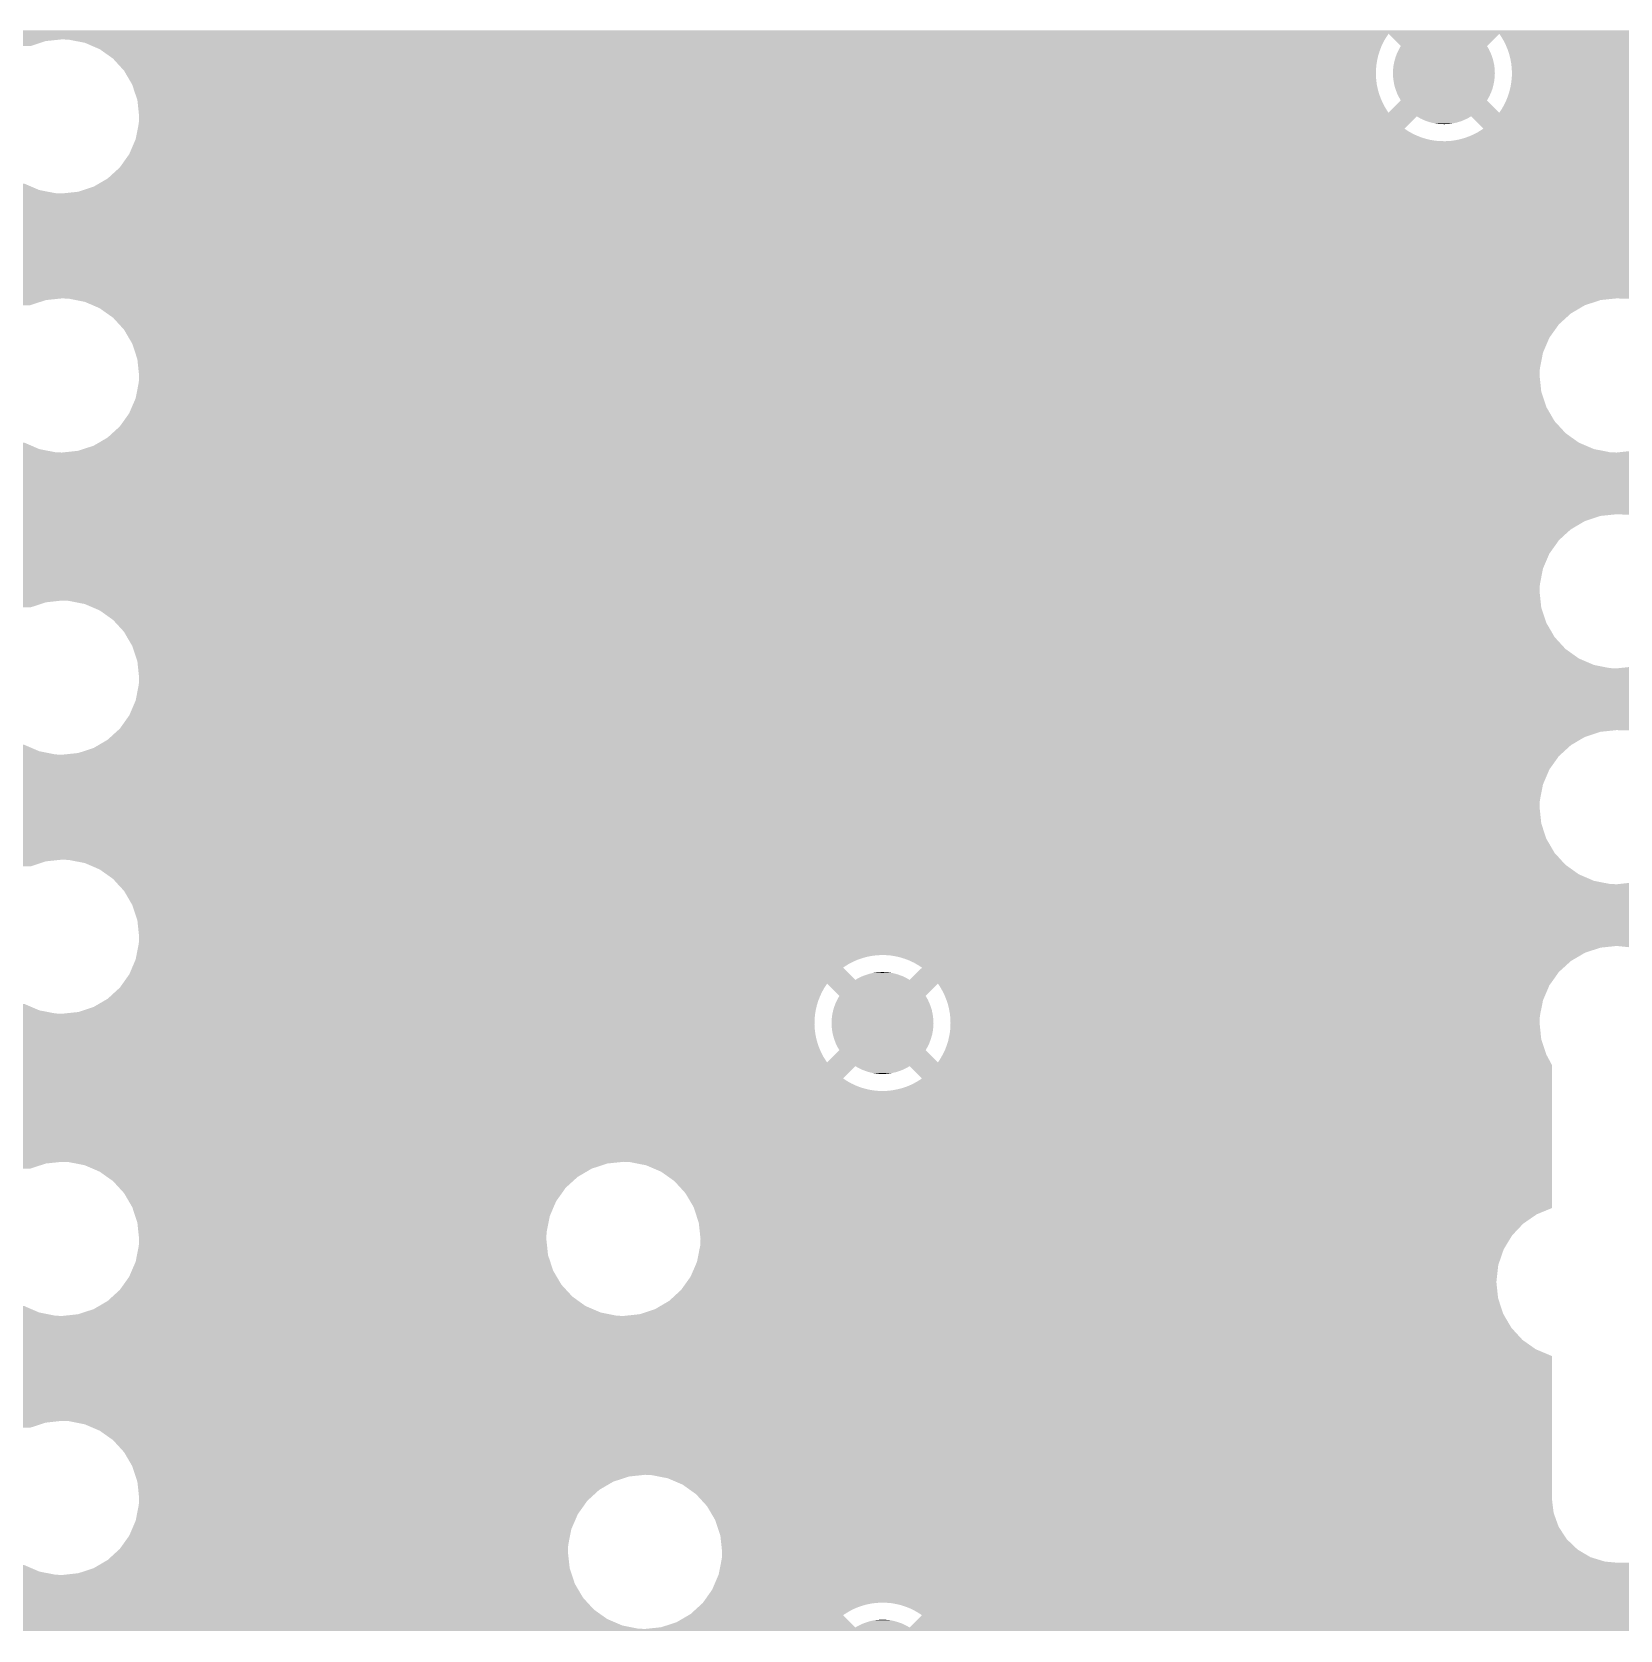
# Model space of a CAD drawing. Extents: x 295 to 953, y 10 to 290.
# Drawn here: x 536.7 to 558.18, y 216.42 to 238.05 of the extents above; entities that cross this region are included whole.
import ezdxf

# ---------------------------------------------------------------- set-up
doc = ezdxf.new("R2010")
doc.units = 0
doc.header["$LTSCALE"] = 5
doc.header["$MEASUREMENT"] = 0
doc.layers.add('PWR', color=7, linetype='CONTINUOUS')

msp = doc.modelspace()

# ---------------------------------------------------------------- linework, layer by layer
at = {"layer": 'PWR'}
for points in [[(511.399, 238.021), (511.399, 238.069), (561.64, 238.021), (561.64, 238.069)], [(511.399, 237.966), (511.399, 238.021), (555.013, 237.966), (555.049, 238.021)], [(511.399, 237.945), (511.399, 237.966), (555.001, 237.945), (555.013, 237.966)], [(511.399, 237.922), (511.399, 237.945), (536.884, 237.922), (537.103, 237.945)], [(511.399, 237.853), (511.399, 237.922), (536.675, 237.853), (536.884, 237.922)], [(537.195, 237.941), (537.103, 237.945), (554.998, 237.941), (555.001, 237.945)], [(537.358, 237.909), (537.195, 237.941), (554.98, 237.909), (554.998, 237.941)], [(537.412, 237.899), (537.358, 237.909), (554.975, 237.899), (554.98, 237.909)], [(537.525, 237.85), (537.412, 237.899), (554.952, 237.85), (554.975, 237.899)], [(555.215, 237.855), (555.049, 238.021), (556.381, 237.855), (556.547, 238.021)], [(556.572, 237.983), (556.547, 238.021), (561.64, 237.983), (561.64, 238.021)], [(556.606, 237.927), (556.572, 237.983), (561.64, 237.927), (561.64, 237.983)], [(556.635, 237.868), (556.606, 237.927), (561.64, 237.868), (561.64, 237.927)], [(537.614, 237.812), (537.525, 237.85), (554.938, 237.812), (554.952, 237.85)], [(537.646, 237.789), (537.614, 237.812), (554.929, 237.789), (554.938, 237.812)], [(537.735, 237.726), (537.646, 237.789), (554.909, 237.726), (554.929, 237.789)], [(537.794, 237.684), (537.735, 237.726), (554.9, 237.684), (554.909, 237.726)], [(537.814, 237.662), (537.794, 237.684), (554.895, 237.662), (554.9, 237.684)], [(537.873, 237.597), (537.814, 237.662), (554.884, 237.597), (554.895, 237.662)], [(555.13, 237.655), (555.143, 237.701), (556.466, 237.655), (556.453, 237.701)], [(555.143, 237.701), (555.146, 237.71), (556.453, 237.701), (556.45, 237.71)], [(555.146, 237.71), (555.162, 237.754), (556.45, 237.71), (556.433, 237.754)], [(555.162, 237.754), (555.166, 237.762), (556.433, 237.754), (556.429, 237.762)], [(555.166, 237.762), (555.187, 237.805), (556.429, 237.762), (556.409, 237.805)], [(555.187, 237.805), (555.191, 237.814), (556.409, 237.805), (556.405, 237.814)], [(555.191, 237.814), (555.215, 237.855), (556.405, 237.814), (556.381, 237.855)], [(556.66, 237.808), (556.635, 237.868), (561.64, 237.808), (561.64, 237.868)], [(556.681, 237.745), (556.66, 237.808), (561.64, 237.745), (561.64, 237.808)], [(556.697, 237.682), (556.681, 237.745), (561.64, 237.682), (561.64, 237.745)], [(556.709, 237.617), (556.697, 237.682), (561.64, 237.617), (561.64, 237.682)], [(537.933, 237.532), (537.873, 237.597), (554.879, 237.532), (554.884, 237.597)], [(537.943, 237.521), (537.933, 237.532), (554.879, 237.521), (554.879, 237.532)], [(537.975, 237.466), (537.943, 237.521), (554.878, 237.466), (554.879, 237.521)], [(538.013, 237.401), (537.975, 237.466), (554.882, 237.401), (554.878, 237.466)], [(555.108, 237.487), (555.11, 237.534), (556.487, 237.487), (556.485, 237.534)], [(555.11, 237.439), (555.108, 237.487), (556.485, 237.439), (556.487, 237.487)], [(555.11, 237.534), (555.111, 237.543), (556.485, 237.534), (556.485, 237.543)], [(555.111, 237.543), (555.116, 237.591), (556.485, 237.543), (556.479, 237.591)], [(555.116, 237.591), (555.118, 237.6), (556.479, 237.591), (556.478, 237.6)], [(555.118, 237.6), (555.127, 237.646), (556.478, 237.6), (556.468, 237.646)], [(555.127, 237.646), (555.13, 237.655), (556.468, 237.646), (556.466, 237.655)], [(556.716, 237.552), (556.709, 237.617), (561.64, 237.552), (561.64, 237.617)], [(556.718, 237.487), (556.716, 237.552), (561.64, 237.487), (561.64, 237.552)], [(556.717, 237.441), (556.718, 237.487), (561.64, 237.441), (561.64, 237.487)], [(538.051, 237.336), (538.013, 237.401), (554.89, 237.336), (554.882, 237.401)], [(538.054, 237.331), (538.051, 237.336), (554.891, 237.331), (554.89, 237.336)], [(538.073, 237.272), (538.054, 237.331), (554.903, 237.272), (554.891, 237.331)], [(538.094, 237.209), (538.073, 237.272), (554.921, 237.209), (554.903, 237.272)], [(555.111, 237.43), (555.11, 237.439), (556.484, 237.43), (556.485, 237.439)], [(555.117, 237.383), (555.111, 237.43), (556.479, 237.383), (556.484, 237.43)], [(555.118, 237.374), (555.117, 237.383), (556.477, 237.374), (556.479, 237.383)], [(555.127, 237.327), (555.118, 237.374), (556.468, 237.327), (556.477, 237.374)], [(555.129, 237.318), (555.127, 237.327), (556.466, 237.318), (556.468, 237.327)], [(555.143, 237.272), (555.129, 237.318), (556.453, 237.272), (556.466, 237.318)], [(555.145, 237.264), (555.143, 237.272), (556.45, 237.264), (556.453, 237.272)], [(555.163, 237.219), (555.145, 237.264), (556.433, 237.219), (556.45, 237.264)], [(556.667, 237.185), (556.686, 237.247), (561.64, 237.185), (561.64, 237.247)], [(556.686, 237.247), (556.701, 237.311), (561.64, 237.247), (561.64, 237.311)], [(556.701, 237.311), (556.711, 237.376), (561.64, 237.311), (561.64, 237.376)], [(556.711, 237.376), (556.717, 237.441), (561.64, 237.376), (561.64, 237.441)], [(538.115, 237.147), (538.094, 237.209), (554.943, 237.147), (554.921, 237.209)], [(538.123, 237.122), (538.115, 237.147), (554.954, 237.122), (554.943, 237.147)], [(538.127, 237.087), (538.123, 237.122), (554.969, 237.087), (554.954, 237.122)], [(538.133, 237.029), (538.127, 237.087), (555, 237.029), (554.969, 237.087)], [(538.139, 236.973), (538.133, 237.029), (555.034, 236.973), (555, 237.029)], [(555.049, 236.952), (555.215, 237.118), (556.547, 236.952), (556.381, 237.118)], [(555.166, 237.211), (555.163, 237.219), (556.429, 237.211), (556.433, 237.219)], [(555.187, 237.168), (555.166, 237.211), (556.409, 237.168), (556.429, 237.211)], [(555.191, 237.16), (555.187, 237.168), (556.404, 237.16), (556.409, 237.168)], [(555.215, 237.119), (555.191, 237.16), (556.381, 237.119), (556.404, 237.16)], [(555.215, 237.118), (555.215, 237.119), (556.381, 237.118), (556.381, 237.119)], [(556.583, 237.007), (556.615, 237.064), (561.64, 237.007), (561.64, 237.064)], [(556.615, 237.064), (556.643, 237.123), (561.64, 237.064), (561.64, 237.123)], [(556.643, 237.123), (556.667, 237.185), (561.64, 237.123), (561.64, 237.185)], [(538.128, 236.737), (538.142, 236.811), (555.263, 236.737), (555.337, 236.811)], [(538.141, 236.952), (538.139, 236.973), (555.049, 236.952), (555.034, 236.973)], [(538.146, 236.904), (538.141, 236.952), (561.64, 236.904), (561.64, 236.952)], [(538.142, 236.811), (538.146, 236.902), (555.337, 236.811), (555.428, 236.902)], [(538.146, 236.902), (538.146, 236.904), (555.428, 236.902), (555.43, 236.904)], [(555.464, 236.884), (555.43, 236.904), (556.133, 236.884), (556.166, 236.904)], [(555.479, 236.875), (555.464, 236.884), (556.115, 236.875), (556.133, 236.884)], [(555.515, 236.859), (555.479, 236.875), (556.082, 236.859), (556.115, 236.875)], [(555.53, 236.851), (555.515, 236.859), (556.064, 236.851), (556.082, 236.859)], [(555.568, 236.837), (555.53, 236.851), (556.029, 236.837), (556.064, 236.851)], [(555.583, 236.831), (555.568, 236.837), (556.01, 236.831), (556.029, 236.837)], [(555.622, 236.82), (555.583, 236.831), (555.975, 236.82), (556.01, 236.831)], [(555.638, 236.816), (555.622, 236.82), (555.955, 236.816), (555.975, 236.82)], [(555.678, 236.808), (555.638, 236.816), (555.92, 236.808), (555.955, 236.816)], [(555.694, 236.805), (555.678, 236.808), (555.898, 236.805), (555.92, 236.808)], [(555.737, 236.8), (555.694, 236.805), (555.864, 236.8), (555.898, 236.805)], [(555.75, 236.799), (555.737, 236.8), (555.836, 236.799), (555.864, 236.8)], [(555.807, 236.797), (555.75, 236.799), (555.807, 236.797), (555.836, 236.799)], [(556.332, 236.737), (556.166, 236.904), (561.64, 236.737), (561.64, 236.904)], [(556.547, 236.952), (556.583, 237.007), (561.64, 236.952), (561.64, 237.007)], [(538.091, 236.573), (538.095, 236.583), (555.687, 236.573), (555.622, 236.583)], [(538.095, 236.583), (538.1, 236.594), (555.622, 236.583), (555.575, 236.594)], [(538.1, 236.598), (538.104, 236.617), (555.558, 236.598), (555.496, 236.617)], [(538.1, 236.594), (538.1, 236.598), (555.575, 236.594), (555.558, 236.598)], [(538.104, 236.617), (538.109, 236.641), (555.496, 236.617), (555.435, 236.641)], [(538.109, 236.641), (538.114, 236.669), (555.435, 236.641), (555.375, 236.669)], [(538.114, 236.669), (538.121, 236.701), (555.375, 236.669), (555.318, 236.701)], [(538.121, 236.701), (538.128, 236.737), (555.318, 236.701), (555.263, 236.737)], [(555.883, 236.57), (555.948, 236.579), (561.64, 236.57), (561.64, 236.579)], [(555.948, 236.579), (556.013, 236.592), (561.64, 236.579), (561.64, 236.592)], [(556.013, 236.592), (556.076, 236.61), (561.64, 236.592), (561.64, 236.61)], [(556.076, 236.61), (556.138, 236.632), (561.64, 236.61), (561.64, 236.632)], [(556.138, 236.632), (556.198, 236.658), (561.64, 236.632), (561.64, 236.658)], [(556.198, 236.658), (556.256, 236.688), (561.64, 236.658), (561.64, 236.688)], [(556.256, 236.688), (556.311, 236.723), (561.64, 236.688), (561.64, 236.723)], [(556.311, 236.723), (556.332, 236.737), (561.64, 236.723), (561.64, 236.737)], [(537.885, 236.212), (538.013, 236.392), (561.64, 236.212), (561.64, 236.392)], [(538.013, 236.392), (538.088, 236.567), (561.64, 236.392), (561.64, 236.567)], [(538.088, 236.568), (538.091, 236.573), (555.752, 236.568), (555.687, 236.573)], [(538.088, 236.567), (538.088, 236.568), (555.818, 236.567), (555.752, 236.568)], [(555.818, 236.567), (555.883, 236.57), (561.64, 236.567), (561.64, 236.57)], [(537.722, 236.063), (537.885, 236.212), (561.64, 236.063), (561.64, 236.212)], [(527.278, 235.931), (527.191, 235.993), (536.737, 235.931), (536.593, 235.993)], [(527.301, 235.906), (527.278, 235.931), (536.795, 235.906), (536.737, 235.931)], [(537.323, 235.883), (537.532, 235.952), (561.64, 235.883), (561.64, 235.952)], [(537.532, 235.952), (537.722, 236.063), (561.64, 235.952), (561.64, 236.063)], [(527.34, 235.864), (527.301, 235.906), (537.012, 235.864), (536.795, 235.906)], [(527.344, 235.86), (527.34, 235.864), (537.103, 235.86), (537.012, 235.864)], [(527.427, 235.769), (527.344, 235.86), (561.64, 235.769), (561.64, 235.86)], [(527.538, 235.578), (527.427, 235.769), (561.64, 235.578), (561.64, 235.769)], [(537.103, 235.86), (537.323, 235.883), (561.64, 235.86), (561.64, 235.883)], [(527.607, 235.369), (527.538, 235.578), (561.64, 235.369), (561.64, 235.578)], [(527.631, 235.15), (527.607, 235.369), (561.64, 235.15), (561.64, 235.369)], [(527.626, 235.058), (527.631, 235.15), (561.64, 235.058), (561.64, 235.15)], [(527.584, 234.842), (527.626, 235.058), (561.64, 234.842), (561.64, 235.058)], [(527.369, 234.459), (527.497, 234.639), (561.64, 234.459), (561.64, 234.639)], [(527.497, 234.639), (527.584, 234.842), (561.64, 234.639), (561.64, 234.842)], [(527.247, 234.348), (527.323, 234.417), (536.675, 234.348), (536.884, 234.417)], [(527.323, 234.417), (527.348, 234.44), (536.884, 234.417), (537.103, 234.44)], [(527.348, 234.44), (527.369, 234.459), (561.64, 234.44), (561.64, 234.459)], [(537.195, 234.436), (537.103, 234.44), (558.096, 234.436), (558.135, 234.44)], [(537.293, 234.417), (537.195, 234.436), (557.915, 234.417), (558.096, 234.436)], [(537.412, 234.393), (537.293, 234.417), (557.845, 234.393), (557.915, 234.417)], [(558.226, 234.436), (558.135, 234.44), (561.64, 234.436), (561.64, 234.44)], [(537.518, 234.348), (537.412, 234.393), (557.706, 234.348), (557.845, 234.393)], [(537.614, 234.306), (537.518, 234.348), (557.635, 234.306), (557.706, 234.348)], [(537.712, 234.236), (537.614, 234.306), (557.516, 234.236), (557.635, 234.306)], [(537.794, 234.179), (537.712, 234.236), (557.453, 234.179), (557.516, 234.236)], [(537.877, 234.088), (537.794, 234.179), (557.353, 234.088), (557.453, 234.179)], [(537.943, 234.016), (537.877, 234.088), (557.302, 234.016), (557.353, 234.088)], [(538.006, 233.908), (537.943, 234.016), (557.225, 233.908), (557.302, 234.016)], [(538.054, 233.826), (538.006, 233.908), (557.19, 233.826), (557.225, 233.908)], [(538.094, 233.705), (538.054, 233.826), (557.138, 233.705), (557.19, 233.826)], [(538.123, 233.616), (538.094, 233.705), (557.121, 233.616), (557.138, 233.705)], [(538.136, 233.489), (538.123, 233.616), (557.096, 233.489), (557.121, 233.616)], [(538.146, 233.397), (538.136, 233.489), (557.092, 233.397), (557.096, 233.489)], [(538.142, 233.305), (538.146, 233.397), (557.102, 233.305), (557.092, 233.397)], [(538.1, 233.089), (538.117, 233.178), (557.144, 233.089), (557.115, 233.178)], [(538.117, 233.178), (538.142, 233.305), (557.115, 233.178), (557.102, 233.305)], [(538.013, 232.887), (538.048, 232.969), (557.232, 232.887), (557.184, 232.969)], [(538.048, 232.969), (538.1, 233.089), (557.184, 232.969), (557.144, 233.089)], [(537.785, 232.616), (537.885, 232.707), (557.444, 232.616), (557.361, 232.707)], [(537.885, 232.707), (537.936, 232.778), (557.361, 232.707), (557.295, 232.778)], [(537.936, 232.778), (538.013, 232.887), (557.295, 232.778), (557.232, 232.887)], [(511.399, 232.401), (511.399, 232.488), (536.795, 232.401), (536.593, 232.488)], [(537.532, 232.447), (537.603, 232.488), (557.72, 232.447), (557.624, 232.488)], [(537.603, 232.488), (537.722, 232.558), (557.624, 232.488), (557.525, 232.558)], [(537.722, 232.558), (537.785, 232.616), (557.525, 232.558), (557.444, 232.616)], [(511.399, 232.358), (511.399, 232.401), (537.012, 232.358), (536.795, 232.401)], [(511.399, 232.354), (511.399, 232.358), (537.103, 232.354), (537.012, 232.358)], [(511.399, 231.519), (511.399, 232.354), (561.64, 231.519), (561.64, 232.354)], [(537.103, 232.354), (537.141, 232.358), (558.135, 232.354), (558.043, 232.358)], [(537.141, 232.358), (537.323, 232.378), (558.043, 232.358), (557.945, 232.378)], [(537.323, 232.378), (537.393, 232.401), (557.945, 232.378), (557.826, 232.401)], [(537.393, 232.401), (537.532, 232.447), (557.826, 232.401), (557.72, 232.447)], [(558.135, 232.354), (558.354, 232.378), (561.64, 232.354), (561.64, 232.378)], [(511.399, 231.496), (511.399, 231.519), (557.915, 231.496), (558.135, 231.519)], [(511.399, 231.427), (511.399, 231.496), (557.706, 231.427), (557.915, 231.496)], [(511.399, 231.364), (511.399, 231.427), (557.599, 231.364), (557.706, 231.427)], [(558.226, 231.515), (558.135, 231.519), (561.64, 231.515), (561.64, 231.519)], [(516.09, 231.339), (515.78, 231.364), (557.556, 231.339), (557.599, 231.364)], [(516.185, 231.315), (516.09, 231.339), (557.516, 231.315), (557.556, 231.339)], [(516.379, 231.268), (516.185, 231.315), (557.463, 231.268), (557.516, 231.315)], [(516.62, 231.167), (516.379, 231.268), (557.353, 231.167), (557.463, 231.268)], [(516.655, 231.152), (516.62, 231.167), (557.343, 231.152), (557.353, 231.167)], [(516.909, 230.995), (516.655, 231.152), (557.231, 230.995), (557.343, 231.152)], [(516.918, 230.987), (516.909, 230.995), (557.225, 230.987), (557.231, 230.995)], [(517.135, 230.8), (516.918, 230.987), (557.145, 230.8), (557.225, 230.987)], [(517.149, 230.784), (517.135, 230.8), (557.138, 230.784), (557.145, 230.8)], [(517.328, 230.573), (517.149, 230.784), (557.097, 230.573), (557.138, 230.784)], [(517.331, 230.568), (517.328, 230.573), (557.096, 230.568), (557.097, 230.573)], [(517.387, 230.476), (517.331, 230.568), (557.092, 230.476), (557.096, 230.568)], [(517.464, 230.351), (517.387, 230.476), (557.105, 230.351), (557.092, 230.476)], [(517.478, 230.327), (517.464, 230.351), (536.884, 230.327), (537.103, 230.351)], [(517.484, 230.318), (517.478, 230.327), (536.856, 230.318), (536.884, 230.327)], [(517.508, 230.258), (517.484, 230.318), (536.675, 230.258), (536.856, 230.318)], [(537.195, 230.347), (537.103, 230.351), (557.106, 230.347), (557.105, 230.351)], [(537.412, 230.304), (537.195, 230.347), (557.11, 230.304), (557.106, 230.347)], [(537.521, 230.257), (537.412, 230.304), (557.115, 230.257), (557.11, 230.304)], [(537.614, 230.217), (537.521, 230.257), (557.128, 230.217), (557.115, 230.257)], [(537.794, 230.089), (537.614, 230.217), (557.17, 230.089), (557.128, 230.217)], [(537.832, 230.048), (537.794, 230.089), (557.184, 230.048), (557.17, 230.089)], [(537.943, 229.927), (537.832, 230.048), (557.255, 229.927), (557.184, 230.048)], [(537.983, 229.857), (537.943, 229.927), (557.295, 229.857), (557.255, 229.927)], [(538.054, 229.736), (537.983, 229.857), (557.406, 229.736), (557.295, 229.857)], [(538.068, 229.695), (538.054, 229.736), (557.444, 229.695), (557.406, 229.736)], [(538.11, 229.567), (538.068, 229.695), (557.624, 229.567), (557.444, 229.695)], [(538.123, 229.527), (538.11, 229.567), (557.717, 229.527), (557.624, 229.567)], [(538.128, 229.48), (538.123, 229.527), (557.826, 229.48), (557.717, 229.527)], [(538.132, 229.437), (538.128, 229.48), (558.043, 229.437), (557.826, 229.48)], [(558.135, 229.433), (558.354, 229.457), (561.64, 229.433), (561.64, 229.457)], [(538.133, 229.433), (538.132, 229.437), (558.135, 229.433), (558.043, 229.437)], [(538.146, 229.308), (538.133, 229.433), (561.64, 229.308), (561.64, 229.433)], [(538.142, 229.216), (538.146, 229.308), (561.64, 229.216), (561.64, 229.308)], [(538.1, 229), (538.142, 229.216), (561.64, 229), (561.64, 229.216)], [(537.885, 228.617), (538.013, 228.797), (561.64, 228.617), (561.64, 228.797)], [(538.013, 228.797), (538.1, 229), (561.64, 228.797), (561.64, 229)], [(537.838, 228.575), (537.864, 228.598), (557.915, 228.575), (558.135, 228.598)], [(537.864, 228.598), (537.885, 228.617), (561.64, 228.598), (561.64, 228.617)], [(558.226, 228.594), (558.135, 228.598), (561.64, 228.594), (561.64, 228.598)], [(527.278, 228.337), (527.191, 228.399), (536.737, 228.337), (536.593, 228.399)], [(537.532, 228.357), (537.596, 228.394), (557.475, 228.357), (557.516, 228.394)], [(537.596, 228.394), (537.722, 228.469), (557.516, 228.394), (557.642, 228.469)], [(537.722, 228.469), (537.763, 228.506), (557.642, 228.469), (557.706, 228.506)], [(537.763, 228.506), (537.838, 228.575), (557.706, 228.506), (557.915, 228.575)], [(527.301, 228.312), (527.278, 228.337), (536.795, 228.312), (536.737, 228.337)], [(527.34, 228.269), (527.301, 228.312), (537.012, 228.269), (536.795, 228.312)], [(527.344, 228.265), (527.34, 228.269), (537.103, 228.265), (537.012, 228.269)], [(527.362, 228.246), (527.344, 228.265), (557.353, 228.246), (557.374, 228.265)], [(527.427, 228.174), (527.362, 228.246), (557.302, 228.174), (557.353, 228.246)], [(527.49, 228.066), (527.427, 228.174), (557.225, 228.066), (557.302, 228.174)], [(537.103, 228.265), (537.323, 228.288), (557.374, 228.265), (557.4, 228.288)], [(537.323, 228.288), (537.532, 228.357), (557.4, 228.288), (557.475, 228.357)], [(527.538, 227.984), (527.49, 228.066), (557.19, 227.984), (557.225, 228.066)], [(527.578, 227.863), (527.538, 227.984), (557.138, 227.863), (557.19, 227.984)], [(527.607, 227.774), (527.578, 227.863), (557.121, 227.774), (557.138, 227.863)], [(527.621, 227.647), (527.607, 227.774), (557.096, 227.647), (557.121, 227.774)], [(527.631, 227.555), (527.621, 227.647), (557.092, 227.555), (557.096, 227.647)], [(527.626, 227.463), (527.631, 227.555), (557.102, 227.463), (557.092, 227.555)], [(527.584, 227.247), (527.601, 227.336), (557.144, 227.247), (557.115, 227.336)], [(527.601, 227.336), (527.626, 227.463), (557.115, 227.336), (557.102, 227.463)], [(527.497, 227.045), (527.532, 227.127), (557.232, 227.045), (557.184, 227.127)], [(527.532, 227.127), (527.584, 227.247), (557.184, 227.127), (557.144, 227.247)], [(527.348, 226.845), (527.369, 226.865), (557.378, 226.845), (557.361, 226.865)], [(527.369, 226.865), (527.42, 226.936), (557.361, 226.865), (557.295, 226.936)], [(527.42, 226.936), (527.497, 227.045), (557.295, 226.936), (557.232, 227.045)], [(527.247, 226.753), (527.323, 226.822), (536.675, 226.753), (536.884, 226.822)], [(527.323, 226.822), (527.348, 226.845), (536.884, 226.822), (537.103, 226.845)], [(537.195, 226.841), (537.103, 226.845), (557.382, 226.841), (557.378, 226.845)], [(537.412, 226.799), (537.195, 226.841), (557.421, 226.799), (557.382, 226.841)], [(537.47, 226.774), (537.412, 226.799), (557.444, 226.774), (557.421, 226.799)], [(537.614, 226.712), (537.47, 226.774), (557.531, 226.712), (557.444, 226.774)], [(537.707, 226.646), (537.614, 226.712), (557.624, 226.646), (557.531, 226.712)], [(537.794, 226.584), (537.707, 226.646), (557.768, 226.584), (557.624, 226.646)], [(537.817, 226.559), (537.794, 226.584), (557.826, 226.559), (557.768, 226.584)], [(537.856, 226.516), (537.817, 226.559), (558.043, 226.516), (557.826, 226.559)], [(537.859, 226.512), (537.856, 226.516), (558.135, 226.512), (558.043, 226.516)], [(537.943, 226.422), (537.859, 226.512), (561.64, 226.422), (561.64, 226.512)], [(538.054, 226.231), (537.943, 226.422), (561.64, 226.231), (561.64, 226.422)], [(558.135, 226.512), (558.354, 226.536), (561.64, 226.512), (561.64, 226.536)], [(538.123, 226.022), (538.054, 226.231), (561.64, 226.022), (561.64, 226.231)], [(538.146, 225.803), (538.123, 226.022), (561.64, 225.803), (561.64, 226.022)], [(538.142, 225.711), (538.146, 225.803), (561.64, 225.711), (561.64, 225.803)], [(538.109, 225.542), (538.111, 225.55), (548.053, 225.542), (548.118, 225.55)], [(538.111, 225.554), (538.117, 225.585), (557.653, 225.554), (557.706, 225.585)], [(538.111, 225.55), (538.111, 225.554), (548.118, 225.55), (548.183, 225.554)], [(538.117, 225.585), (538.131, 225.654), (557.706, 225.585), (557.915, 225.654)], [(538.131, 225.654), (538.135, 225.677), (557.915, 225.654), (558.135, 225.677)], [(538.135, 225.677), (538.142, 225.711), (561.64, 225.677), (561.64, 225.711)], [(548.249, 225.553), (548.183, 225.554), (557.652, 225.553), (557.653, 225.554)], [(548.314, 225.548), (548.249, 225.553), (557.642, 225.548), (557.652, 225.553)], [(558.335, 225.657), (558.135, 225.677), (561.64, 225.657), (561.64, 225.677)], [(538.013, 225.292), (538.052, 225.383), (547.76, 225.292), (547.669, 225.383)], [(538.052, 225.383), (538.058, 225.398), (547.669, 225.383), (547.69, 225.398)], [(538.058, 225.398), (538.073, 225.432), (547.69, 225.398), (547.745, 225.432)], [(538.073, 225.432), (538.086, 225.463), (547.745, 225.432), (547.803, 225.463)], [(538.086, 225.463), (538.097, 225.489), (547.803, 225.463), (547.863, 225.489)], [(538.097, 225.489), (538.1, 225.494), (547.863, 225.489), (547.878, 225.494)], [(538.1, 225.494), (538.103, 225.511), (547.878, 225.494), (547.925, 225.511)], [(538.103, 225.511), (538.106, 225.529), (547.925, 225.511), (547.988, 225.529)], [(538.106, 225.529), (538.109, 225.542), (547.988, 225.529), (548.053, 225.542)], [(548.379, 225.537), (548.314, 225.548), (557.625, 225.537), (557.642, 225.548)], [(548.443, 225.523), (548.379, 225.537), (557.6, 225.523), (557.625, 225.537)], [(548.505, 225.503), (548.443, 225.523), (557.567, 225.503), (557.6, 225.523)], [(548.566, 225.48), (548.505, 225.503), (557.526, 225.48), (557.567, 225.503)], [(548.579, 225.473), (548.566, 225.48), (557.516, 225.473), (557.526, 225.48)], [(548.626, 225.452), (548.579, 225.473), (557.492, 225.452), (557.516, 225.473)], [(548.683, 225.419), (548.626, 225.452), (557.457, 225.419), (557.492, 225.452)], [(548.679, 225.325), (548.737, 225.383), (557.353, 225.325), (557.417, 225.383)], [(548.737, 225.383), (548.683, 225.419), (557.417, 225.383), (557.457, 225.419)], [(537.886, 225.114), (537.925, 225.168), (547.418, 225.114), (547.454, 225.168)], [(537.925, 225.168), (537.959, 225.217), (557.242, 225.168), (557.277, 225.217)], [(537.959, 225.217), (538.013, 225.292), (547.835, 225.217), (547.76, 225.292)], [(547.62, 225.002), (547.454, 225.168), (548.786, 225.002), (548.952, 225.168)], [(547.835, 225.217), (547.868, 225.237), (548.571, 225.217), (548.537, 225.237)], [(547.868, 225.237), (547.885, 225.245), (548.537, 225.237), (548.522, 225.245)], [(547.885, 225.245), (547.919, 225.262), (548.522, 225.245), (548.486, 225.262)], [(547.919, 225.262), (547.937, 225.27), (548.486, 225.262), (548.471, 225.27)], [(547.937, 225.27), (547.972, 225.283), (548.471, 225.27), (548.433, 225.283)], [(547.972, 225.283), (547.991, 225.289), (548.433, 225.283), (548.417, 225.289)], [(547.991, 225.289), (548.026, 225.3), (548.417, 225.289), (548.379, 225.3)], [(548.026, 225.3), (548.046, 225.305), (548.379, 225.3), (548.363, 225.305)], [(548.046, 225.305), (548.081, 225.313), (548.363, 225.305), (548.322, 225.313)], [(548.081, 225.313), (548.103, 225.316), (548.322, 225.313), (548.307, 225.316)], [(548.103, 225.316), (548.137, 225.32), (548.307, 225.316), (548.264, 225.32)], [(548.137, 225.32), (548.165, 225.322), (548.264, 225.32), (548.251, 225.322)], [(548.165, 225.322), (548.194, 225.323), (548.251, 225.322), (548.194, 225.323)], [(548.571, 225.217), (548.679, 225.325), (557.277, 225.217), (557.353, 225.325)], [(548.968, 225.145), (548.952, 225.168), (557.225, 225.145), (557.242, 225.168)], [(548.978, 225.131), (548.968, 225.145), (557.219, 225.131), (557.225, 225.145)], [(549.011, 225.074), (548.978, 225.131), (557.195, 225.074), (557.219, 225.131)], [(537.569, 224.874), (537.676, 224.936), (547.315, 224.874), (547.334, 224.936)], [(537.676, 224.936), (537.722, 224.963), (547.334, 224.936), (547.345, 224.963)], [(537.722, 224.963), (537.759, 224.997), (547.345, 224.963), (547.358, 224.997)], [(537.759, 224.997), (537.824, 225.057), (547.358, 224.997), (547.386, 225.057)], [(537.824, 225.057), (537.885, 225.112), (547.386, 225.057), (547.417, 225.112)], [(537.885, 225.112), (537.886, 225.114), (547.417, 225.112), (547.418, 225.114)], [(547.551, 224.857), (547.568, 224.902), (548.855, 224.857), (548.838, 224.902)], [(547.568, 224.902), (547.572, 224.91), (548.838, 224.902), (548.835, 224.91)], [(547.572, 224.91), (547.592, 224.953), (548.835, 224.91), (548.814, 224.953)], [(547.592, 224.953), (547.597, 224.961), (548.814, 224.953), (548.81, 224.961)], [(547.597, 224.961), (547.62, 225.002), (548.81, 224.961), (548.786, 225.002)], [(549.04, 225.016), (549.011, 225.074), (557.17, 225.016), (557.195, 225.074)], [(549.065, 224.955), (549.04, 225.016), (557.144, 224.955), (557.17, 225.016)], [(549.07, 224.942), (549.065, 224.955), (557.138, 224.942), (557.144, 224.955)], [(549.086, 224.893), (549.07, 224.942), (557.129, 224.893), (557.138, 224.942)], [(517.328, 224.818), (517.265, 224.893), (536.767, 224.818), (536.593, 224.893)], [(517.336, 224.806), (517.328, 224.818), (536.795, 224.806), (536.767, 224.818)], [(517.362, 224.764), (517.336, 224.806), (537.012, 224.764), (536.795, 224.806)], [(517.364, 224.76), (517.362, 224.764), (537.103, 224.76), (537.012, 224.764)], [(517.373, 224.745), (517.364, 224.76), (547.29, 224.745), (547.292, 224.76)], [(517.413, 224.68), (517.373, 224.745), (547.284, 224.68), (547.29, 224.745)], [(537.103, 224.76), (537.323, 224.783), (547.292, 224.76), (547.296, 224.783)], [(537.323, 224.783), (537.404, 224.81), (547.296, 224.783), (547.3, 224.81)], [(537.404, 224.81), (537.532, 224.852), (547.3, 224.81), (547.31, 224.852)], [(537.532, 224.852), (537.569, 224.874), (547.31, 224.852), (547.315, 224.874)], [(547.515, 224.682), (547.516, 224.691), (548.891, 224.682), (548.89, 224.691)], [(547.516, 224.691), (547.522, 224.738), (548.89, 224.691), (548.884, 224.738)], [(547.522, 224.738), (547.523, 224.747), (548.884, 224.738), (548.883, 224.747)], [(547.523, 224.747), (547.533, 224.794), (548.883, 224.747), (548.873, 224.794)], [(547.533, 224.794), (547.535, 224.803), (548.873, 224.794), (548.872, 224.803)], [(547.535, 224.803), (547.548, 224.849), (548.872, 224.803), (548.858, 224.849)], [(547.548, 224.849), (547.551, 224.857), (548.858, 224.849), (548.855, 224.857)], [(549.102, 224.829), (549.086, 224.893), (557.116, 224.829), (557.129, 224.893)], [(549.114, 224.765), (549.102, 224.829), (557.103, 224.765), (557.116, 224.829)], [(549.118, 224.726), (549.114, 224.765), (557.096, 224.726), (557.103, 224.765)], [(549.121, 224.7), (549.118, 224.726), (557.095, 224.7), (557.096, 224.726)], [(549.123, 224.634), (549.121, 224.7), (557.092, 224.634), (557.095, 224.7)], [(517.453, 224.614), (517.413, 224.68), (547.283, 224.614), (547.284, 224.68)], [(517.484, 224.564), (517.453, 224.614), (547.286, 224.564), (547.283, 224.614)], [(517.49, 224.549), (517.484, 224.564), (547.287, 224.549), (547.286, 224.564)], [(517.517, 224.484), (517.49, 224.549), (547.295, 224.484), (547.287, 224.549)], [(517.543, 224.419), (517.517, 224.484), (547.308, 224.419), (547.295, 224.484)], [(547.514, 224.634), (547.515, 224.682), (548.893, 224.634), (548.891, 224.682)], [(547.516, 224.587), (547.514, 224.634), (548.891, 224.587), (548.893, 224.634)], [(547.516, 224.577), (547.516, 224.587), (548.89, 224.577), (548.891, 224.587)], [(547.522, 224.53), (547.516, 224.577), (548.885, 224.53), (548.89, 224.577)], [(547.523, 224.521), (547.522, 224.53), (548.883, 224.521), (548.885, 224.53)], [(547.533, 224.474), (547.523, 224.521), (548.874, 224.474), (548.883, 224.521)], [(547.535, 224.466), (547.533, 224.474), (548.871, 224.466), (548.874, 224.474)], [(549.106, 224.459), (549.117, 224.523), (557.11, 224.459), (557.104, 224.523)], [(549.117, 224.523), (549.122, 224.589), (557.104, 224.523), (557.097, 224.589)], [(549.122, 224.589), (549.123, 224.634), (557.097, 224.589), (557.092, 224.634)], [(517.569, 224.356), (517.543, 224.419), (547.326, 224.356), (547.308, 224.419)], [(517.595, 224.294), (517.569, 224.356), (547.348, 224.294), (547.326, 224.356)], [(517.598, 224.288), (517.595, 224.294), (547.351, 224.288), (547.348, 224.294)], [(517.61, 224.234), (517.598, 224.288), (547.374, 224.234), (547.351, 224.288)], [(547.454, 224.1), (547.62, 224.266), (548.952, 224.1), (548.786, 224.266)], [(547.548, 224.42), (547.535, 224.466), (548.858, 224.42), (548.871, 224.466)], [(547.551, 224.411), (547.548, 224.42), (548.855, 224.411), (548.858, 224.42)], [(547.568, 224.367), (547.551, 224.411), (548.838, 224.367), (548.855, 224.411)], [(547.571, 224.358), (547.568, 224.367), (548.835, 224.358), (548.838, 224.367)], [(547.592, 224.315), (547.571, 224.358), (548.814, 224.315), (548.835, 224.358)], [(547.596, 224.307), (547.592, 224.315), (548.81, 224.307), (548.814, 224.315)], [(547.62, 224.266), (547.596, 224.307), (548.786, 224.266), (548.81, 224.307)], [(549.021, 224.212), (549.049, 224.271), (557.182, 224.212), (557.162, 224.271)], [(549.049, 224.271), (549.072, 224.332), (557.162, 224.271), (557.142, 224.332)], [(549.072, 224.332), (549.092, 224.395), (557.142, 224.332), (557.122, 224.395)], [(549.092, 224.395), (549.096, 224.415), (557.122, 224.395), (557.115, 224.415)], [(549.096, 224.415), (549.106, 224.459), (557.115, 224.415), (557.11, 224.459)], [(517.624, 224.176), (517.61, 224.234), (547.405, 224.176), (547.374, 224.234)], [(517.638, 224.121), (517.624, 224.176), (547.44, 224.121), (547.405, 224.176)], [(517.642, 224.1), (517.638, 224.121), (547.454, 224.1), (547.44, 224.121)], [(517.65, 224.069), (517.642, 224.1), (557.258, 224.069), (557.241, 224.1)], [(517.654, 224.051), (517.65, 224.069), (557.258, 224.051), (557.258, 224.069)], [(517.667, 223.997), (517.654, 224.051), (547.781, 223.997), (547.835, 224.051)], [(547.869, 224.032), (547.835, 224.051), (548.538, 224.032), (548.571, 224.051)], [(548.737, 223.885), (548.571, 224.051), (557.258, 223.885), (557.258, 224.051)], [(548.952, 224.1), (548.988, 224.155), (557.241, 224.1), (557.212, 224.155)], [(548.988, 224.155), (549.017, 224.206), (557.212, 224.155), (557.184, 224.206)], [(549.017, 224.206), (549.021, 224.212), (557.184, 224.206), (557.182, 224.212)], [(517.676, 223.885), (517.667, 223.997), (547.669, 223.885), (547.781, 223.997)], [(517.679, 223.849), (517.676, 223.885), (547.724, 223.849), (547.669, 223.885)], [(517.681, 223.817), (517.679, 223.849), (547.781, 223.817), (547.724, 223.849)], [(547.884, 224.023), (547.869, 224.032), (548.521, 224.023), (548.538, 224.032)], [(547.92, 224.006), (547.884, 224.023), (548.487, 224.006), (548.521, 224.023)], [(547.936, 223.999), (547.92, 224.006), (548.469, 223.999), (548.487, 224.006)], [(547.973, 223.985), (547.936, 223.999), (548.435, 223.985), (548.469, 223.999)], [(547.989, 223.979), (547.973, 223.985), (548.416, 223.979), (548.435, 223.985)], [(548.028, 223.968), (547.989, 223.979), (548.381, 223.968), (548.416, 223.979)], [(548.043, 223.964), (548.028, 223.968), (548.361, 223.964), (548.381, 223.968)], [(548.084, 223.956), (548.043, 223.964), (548.325, 223.956), (548.361, 223.964)], [(548.099, 223.953), (548.084, 223.956), (548.303, 223.953), (548.325, 223.956)], [(548.142, 223.948), (548.099, 223.953), (548.269, 223.948), (548.303, 223.953)], [(548.156, 223.946), (548.142, 223.948), (548.241, 223.946), (548.269, 223.948)], [(548.212, 223.945), (548.156, 223.946), (548.212, 223.945), (548.241, 223.946)], [(548.603, 223.805), (548.661, 223.836), (557.258, 223.805), (557.258, 223.836)], [(548.661, 223.836), (548.717, 223.871), (557.258, 223.836), (557.258, 223.871)], [(548.717, 223.871), (548.737, 223.885), (557.258, 223.871), (557.258, 223.885)], [(517.665, 223.39), (517.69, 223.699), (557.258, 223.39), (557.258, 223.699)], [(517.683, 223.789), (517.681, 223.817), (547.84, 223.789), (547.781, 223.817)], [(517.685, 223.765), (517.683, 223.789), (547.901, 223.765), (547.84, 223.789)], [(517.687, 223.746), (517.685, 223.765), (547.964, 223.746), (547.901, 223.765)], [(517.688, 223.731), (517.687, 223.746), (548.028, 223.731), (547.964, 223.746)], [(517.689, 223.721), (517.688, 223.731), (548.092, 223.721), (548.028, 223.731)], [(517.689, 223.715), (517.689, 223.721), (548.158, 223.715), (548.092, 223.721)], [(517.689, 223.714), (517.689, 223.715), (548.223, 223.714), (548.158, 223.715)], [(517.69, 223.699), (517.689, 223.714), (557.258, 223.699), (557.258, 223.714)], [(548.223, 223.714), (548.289, 223.718), (557.258, 223.714), (557.258, 223.718)], [(548.289, 223.718), (548.354, 223.727), (557.258, 223.718), (557.258, 223.727)], [(548.354, 223.727), (548.418, 223.74), (557.258, 223.727), (557.258, 223.74)], [(548.418, 223.74), (548.481, 223.757), (557.258, 223.74), (557.258, 223.757)], [(548.481, 223.757), (548.543, 223.779), (557.258, 223.757), (557.258, 223.779)], [(548.543, 223.779), (548.603, 223.805), (557.258, 223.779), (557.258, 223.805)], [(517.594, 223.1), (517.665, 223.39), (557.258, 223.1), (557.258, 223.39)], [(517.478, 222.825), (517.594, 223.1), (557.258, 222.825), (557.258, 223.1)], [(517.421, 222.733), (517.436, 222.756), (536.884, 222.733), (537.103, 222.756)], [(517.436, 222.756), (517.478, 222.825), (557.258, 222.756), (557.258, 222.825)], [(537.195, 222.752), (537.103, 222.756), (544.66, 222.752), (544.698, 222.756)], [(537.293, 222.733), (537.195, 222.752), (544.479, 222.733), (544.66, 222.752)], [(544.79, 222.752), (544.698, 222.756), (557.258, 222.752), (557.258, 222.756)], [(545.006, 222.709), (544.79, 222.752), (557.258, 222.709), (557.258, 222.752)], [(517.379, 222.664), (517.421, 222.733), (536.675, 222.664), (536.884, 222.733)], [(537.412, 222.709), (537.293, 222.733), (544.408, 222.709), (544.479, 222.733)], [(537.518, 222.664), (537.412, 222.709), (544.269, 222.664), (544.408, 222.709)], [(537.614, 222.622), (537.518, 222.664), (544.198, 222.622), (544.269, 222.664)], [(537.712, 222.552), (537.614, 222.622), (544.079, 222.552), (544.198, 222.622)], [(537.794, 222.495), (537.712, 222.552), (544.016, 222.495), (544.079, 222.552)], [(545.209, 222.622), (545.006, 222.709), (557.258, 222.622), (557.258, 222.709)], [(545.388, 222.495), (545.209, 222.622), (557.258, 222.495), (557.258, 222.622)], [(537.877, 222.404), (537.794, 222.495), (543.916, 222.404), (544.016, 222.495)], [(537.943, 222.332), (537.877, 222.404), (543.866, 222.332), (543.916, 222.404)], [(538.006, 222.224), (537.943, 222.332), (543.789, 222.224), (543.866, 222.332)], [(545.537, 222.332), (545.388, 222.495), (557.258, 222.332), (557.258, 222.495)], [(545.649, 222.142), (545.537, 222.332), (557.258, 222.142), (557.258, 222.332)], [(538.054, 222.142), (538.006, 222.224), (543.753, 222.142), (543.789, 222.224)], [(538.094, 222.021), (538.054, 222.142), (543.702, 222.021), (543.753, 222.142)], [(545.652, 222.13), (545.649, 222.142), (557.258, 222.13), (557.258, 222.142)], [(545.68, 222.046), (545.652, 222.13), (557.054, 222.046), (557.258, 222.13)], [(538.123, 221.932), (538.094, 222.021), (543.684, 221.932), (543.702, 222.021)], [(538.136, 221.805), (538.123, 221.932), (543.659, 221.805), (543.684, 221.932)], [(545.717, 221.932), (545.68, 222.046), (556.889, 221.932), (557.054, 222.046)], [(545.719, 221.921), (545.717, 221.932), (556.872, 221.921), (556.889, 221.932)], [(545.736, 221.761), (545.719, 221.921), (556.721, 221.761), (556.872, 221.921)], [(538.146, 221.713), (538.136, 221.805), (543.655, 221.713), (543.659, 221.805)], [(538.142, 221.621), (538.146, 221.713), (543.665, 221.621), (543.655, 221.713)], [(545.741, 221.713), (545.736, 221.761), (556.692, 221.713), (556.721, 221.761)], [(545.737, 221.621), (545.741, 221.713), (556.636, 221.621), (556.692, 221.713)], [(538.1, 221.405), (538.117, 221.494), (543.708, 221.405), (543.678, 221.494)], [(538.117, 221.494), (538.142, 221.621), (543.678, 221.494), (543.665, 221.621)], [(545.694, 221.405), (545.727, 221.573), (556.549, 221.405), (556.607, 221.573)], [(545.727, 221.573), (545.737, 221.621), (556.607, 221.573), (556.636, 221.621)], [(538.013, 221.203), (538.048, 221.285), (543.795, 221.203), (543.747, 221.285)], [(538.048, 221.285), (538.1, 221.405), (543.747, 221.285), (543.708, 221.405)], [(545.607, 221.203), (545.677, 221.364), (556.516, 221.203), (556.534, 221.364)], [(545.677, 221.364), (545.694, 221.405), (556.534, 221.364), (556.549, 221.405)], [(537.785, 220.932), (537.885, 221.023), (544.008, 220.932), (543.924, 221.023)], [(537.885, 221.023), (537.936, 221.094), (543.924, 221.023), (543.859, 221.094)], [(537.936, 221.094), (538.013, 221.203), (543.859, 221.094), (543.795, 221.203)], [(545.356, 220.91), (545.479, 221.023), (556.531, 220.91), (556.519, 221.023)], [(545.479, 221.023), (545.555, 221.129), (556.519, 221.023), (556.508, 221.129)], [(545.555, 221.129), (545.607, 221.203), (556.508, 221.129), (556.516, 221.203)], [(527.278, 220.742), (527.191, 220.804), (536.737, 220.742), (536.593, 220.804)], [(537.532, 220.763), (537.603, 220.804), (544.284, 220.763), (544.187, 220.804)], [(537.603, 220.804), (537.722, 220.874), (544.187, 220.804), (544.089, 220.874)], [(537.722, 220.874), (537.785, 220.932), (544.089, 220.874), (544.008, 220.932)], [(545.127, 220.763), (545.317, 220.874), (556.579, 220.763), (556.543, 220.874)], [(545.317, 220.874), (545.356, 220.91), (556.543, 220.874), (556.531, 220.91)], [(527.301, 220.717), (527.278, 220.742), (536.795, 220.717), (536.737, 220.742)], [(527.34, 220.674), (527.301, 220.717), (537.012, 220.674), (536.795, 220.717)], [(527.344, 220.67), (527.34, 220.674), (537.103, 220.67), (537.012, 220.674)], [(527.427, 220.58), (527.344, 220.67), (556.67, 220.58), (556.617, 220.67)], [(527.468, 220.51), (527.427, 220.58), (556.711, 220.51), (556.67, 220.58)], [(537.103, 220.67), (537.141, 220.674), (544.698, 220.67), (544.606, 220.674)], [(537.141, 220.674), (537.323, 220.694), (544.606, 220.674), (544.508, 220.694)], [(537.323, 220.694), (537.393, 220.717), (544.508, 220.694), (544.39, 220.717)], [(537.393, 220.717), (537.532, 220.763), (544.39, 220.717), (544.284, 220.763)], [(544.698, 220.67), (544.917, 220.694), (556.617, 220.67), (556.604, 220.694)], [(544.917, 220.694), (544.937, 220.7), (556.604, 220.694), (556.6, 220.7)], [(544.937, 220.7), (545.127, 220.763), (556.6, 220.7), (556.579, 220.763)], [(527.538, 220.389), (527.468, 220.51), (556.822, 220.389), (556.711, 220.51)], [(527.552, 220.347), (527.538, 220.389), (556.86, 220.347), (556.822, 220.389)], [(527.594, 220.22), (527.552, 220.347), (557.04, 220.22), (556.86, 220.347)], [(527.607, 220.18), (527.594, 220.22), (557.135, 220.18), (557.04, 220.22)], [(527.613, 220.128), (527.607, 220.18), (557.258, 220.128), (557.135, 220.18)], [(527.631, 219.961), (527.613, 220.128), (557.258, 219.961), (557.258, 220.128)], [(527.626, 219.869), (527.631, 219.961), (557.258, 219.869), (557.258, 219.961)], [(527.584, 219.652), (527.626, 219.869), (557.258, 219.652), (557.258, 219.869)], [(527.497, 219.45), (527.584, 219.652), (557.258, 219.45), (557.258, 219.652)], [(527.369, 219.27), (527.497, 219.45), (557.258, 219.27), (557.258, 219.45)], [(527.247, 219.159), (527.323, 219.227), (536.675, 219.159), (536.884, 219.227)], [(527.323, 219.227), (527.348, 219.251), (536.884, 219.227), (537.103, 219.251)], [(527.348, 219.251), (527.369, 219.27), (557.258, 219.251), (557.258, 219.27)], [(537.195, 219.247), (537.103, 219.251), (557.258, 219.247), (557.258, 219.251)], [(537.412, 219.204), (537.195, 219.247), (557.258, 219.204), (557.258, 219.247)], [(537.614, 219.117), (537.412, 219.204), (557.258, 219.117), (557.258, 219.204)], [(537.794, 218.99), (537.614, 219.117), (557.258, 218.99), (557.258, 219.117)], [(537.943, 218.827), (537.794, 218.99), (557.258, 218.827), (557.258, 218.99)], [(538.054, 218.637), (537.943, 218.827), (557.258, 218.637), (557.258, 218.827)], [(538.092, 218.521), (538.054, 218.637), (557.258, 218.521), (557.258, 218.637)], [(538.1, 218.497), (538.092, 218.521), (544.771, 218.497), (544.99, 218.521)], [(538.122, 218.428), (538.1, 218.497), (544.561, 218.428), (544.771, 218.497)], [(538.123, 218.427), (538.122, 218.428), (544.559, 218.427), (544.561, 218.428)], [(538.135, 218.317), (538.123, 218.427), (544.371, 218.317), (544.559, 218.427)], [(545.082, 218.516), (544.99, 218.521), (557.258, 218.516), (557.258, 218.521)], [(545.298, 218.474), (545.082, 218.516), (557.258, 218.474), (557.258, 218.516)], [(545.501, 218.387), (545.298, 218.474), (557.258, 218.387), (557.258, 218.474)], [(538.146, 218.208), (538.135, 218.317), (544.252, 218.208), (544.371, 218.317)], [(538.144, 218.168), (538.146, 218.208), (544.209, 218.168), (544.252, 218.208)], [(545.68, 218.259), (545.501, 218.387), (557.258, 218.259), (557.258, 218.387)], [(545.727, 218.208), (545.68, 218.259), (557.258, 218.208), (557.258, 218.259)], [(545.829, 218.097), (545.727, 218.208), (557.271, 218.097), (557.258, 218.208)], [(538.1, 217.9), (538.117, 217.988), (544.043, 217.9), (544.081, 217.988)], [(538.117, 217.988), (538.142, 218.116), (544.081, 217.988), (544.172, 218.116)], [(538.142, 218.116), (538.144, 218.168), (544.172, 218.116), (544.209, 218.168)], [(545.882, 218.007), (545.829, 218.097), (557.282, 218.007), (557.271, 218.097)], [(545.941, 217.906), (545.882, 218.007), (557.318, 217.906), (557.282, 218.007)], [(538.013, 217.697), (538.051, 217.786), (543.976, 217.697), (543.994, 217.786)], [(538.051, 217.786), (538.1, 217.9), (543.994, 217.786), (544.043, 217.9)], [(545.97, 217.817), (545.941, 217.906), (557.35, 217.817), (557.318, 217.906)], [(546.01, 217.697), (545.97, 217.817), (557.429, 217.697), (557.35, 217.817)], [(537.885, 217.518), (537.922, 217.57), (543.949, 217.518), (543.951, 217.57)], [(537.922, 217.57), (538.013, 217.697), (543.951, 217.57), (543.976, 217.697)], [(546.015, 217.648), (546.01, 217.697), (557.461, 217.648), (557.429, 217.697)], [(546.03, 217.509), (546.015, 217.648), (557.607, 217.509), (557.461, 217.648)], [(537.534, 217.259), (537.722, 217.369), (543.971, 217.259), (543.959, 217.369)], [(537.722, 217.369), (537.841, 217.478), (543.959, 217.369), (543.947, 217.478)], [(537.841, 217.478), (537.885, 217.518), (543.947, 217.478), (543.949, 217.518)], [(546.012, 217.299), (546.018, 217.332), (593.26, 217.299), (593.214, 217.332)], [(546.018, 217.332), (546.021, 217.347), (558.135, 217.332), (557.974, 217.347)], [(546.021, 217.347), (546.029, 217.386), (557.974, 217.347), (557.847, 217.386)], [(546.029, 217.386), (546.03, 217.406), (557.847, 217.386), (557.781, 217.406)], [(546.033, 217.478), (546.03, 217.509), (557.659, 217.478), (557.607, 217.509)], [(546.03, 217.406), (546.033, 217.478), (557.781, 217.406), (557.659, 217.478)], [(517.478, 217.076), (517.516, 217.165), (544.031, 217.076), (544.001, 217.165)], [(517.516, 217.165), (517.517, 217.169), (537.103, 217.165), (537.012, 217.169)], [(517.517, 217.169), (517.535, 217.212), (537.012, 217.169), (536.795, 217.212)], [(517.535, 217.212), (517.572, 217.299), (536.795, 217.212), (536.593, 217.299)], [(537.103, 217.165), (537.323, 217.189), (544.001, 217.165), (543.994, 217.189)], [(537.323, 217.189), (537.532, 217.257), (543.994, 217.189), (543.971, 217.257)], [(537.532, 217.257), (537.534, 217.259), (543.971, 217.257), (543.971, 217.259)], [(545.915, 217.005), (545.984, 217.165), (618.636, 217.005), (618.542, 217.165)], [(545.984, 217.165), (545.986, 217.169), (593.771, 217.165), (593.679, 217.169)], [(545.986, 217.17), (545.995, 217.212), (593.677, 217.17), (593.463, 217.212)], [(545.986, 217.169), (545.986, 217.17), (593.679, 217.169), (593.677, 217.17)], [(545.995, 217.212), (546.012, 217.299), (593.463, 217.212), (593.26, 217.299)], [(517.344, 216.859), (517.462, 217.049), (544.151, 216.859), (544.039, 217.049)], [(517.462, 217.049), (517.478, 217.076), (544.039, 217.049), (544.031, 217.076)], [(545.811, 216.842), (545.899, 216.967), (618.785, 216.842), (618.671, 216.967)], [(545.899, 216.967), (545.915, 217.005), (618.671, 216.967), (618.636, 217.005)], [(517.127, 216.596), (517.213, 216.696), (544.441, 216.596), (544.3, 216.696)], [(517.213, 216.696), (517.321, 216.822), (544.3, 216.696), (544.184, 216.822)], [(517.321, 216.822), (517.344, 216.859), (544.184, 216.822), (544.151, 216.859)], [(545.643, 216.669), (545.676, 216.7), (547.745, 216.669), (547.803, 216.7)], [(545.676, 216.7), (545.705, 216.726), (547.803, 216.7), (547.863, 216.726)], [(545.705, 216.726), (545.729, 216.748), (547.863, 216.726), (547.925, 216.748)], [(545.729, 216.748), (545.748, 216.766), (547.925, 216.748), (547.988, 216.766)], [(545.748, 216.766), (545.762, 216.779), (547.988, 216.766), (548.053, 216.779)], [(545.762, 216.779), (545.772, 216.787), (548.053, 216.779), (548.118, 216.787)], [(545.772, 216.787), (545.774, 216.791), (548.118, 216.787), (548.183, 216.791)], [(545.774, 216.791), (545.811, 216.842), (618.857, 216.791), (618.785, 216.842)], [(548.249, 216.79), (548.183, 216.791), (618.858, 216.79), (618.857, 216.791)], [(548.314, 216.785), (548.249, 216.79), (618.866, 216.785), (618.858, 216.79)], [(548.379, 216.774), (548.314, 216.785), (618.881, 216.774), (618.866, 216.785)], [(548.443, 216.76), (548.379, 216.774), (618.902, 216.76), (618.881, 216.774)], [(548.505, 216.74), (548.443, 216.76), (618.929, 216.74), (618.902, 216.76)], [(548.566, 216.717), (548.505, 216.74), (618.962, 216.717), (618.929, 216.74)], [(548.571, 216.715), (548.566, 216.717), (618.965, 216.715), (618.962, 216.717)], [(548.626, 216.689), (548.571, 216.715), (619.025, 216.689), (618.965, 216.715)], [(548.683, 216.656), (548.626, 216.689), (619.1, 216.656), (619.025, 216.689)], [(516.942, 216.439), (516.992, 216.482), (544.898, 216.439), (544.682, 216.482)], [(516.992, 216.482), (517.094, 216.569), (544.682, 216.482), (544.479, 216.569)], [(517.094, 216.569), (517.127, 216.596), (544.479, 216.569), (544.441, 216.596)], [(545.209, 216.458), (545.419, 216.527), (547.831, 216.458), (547.762, 216.527)], [(545.419, 216.527), (545.578, 216.62), (547.762, 216.527), (547.669, 216.62)], [(545.578, 216.62), (545.602, 216.635), (547.669, 216.62), (547.69, 216.635)], [(545.602, 216.635), (545.609, 216.638), (547.69, 216.635), (547.696, 216.638)], [(545.609, 216.638), (545.643, 216.669), (547.696, 216.638), (547.745, 216.669)], [(547.835, 216.454), (547.868, 216.474), (548.571, 216.454), (548.537, 216.474)], [(547.868, 216.474), (547.885, 216.482), (548.537, 216.474), (548.522, 216.482)], [(547.885, 216.482), (547.919, 216.499), (548.522, 216.482), (548.486, 216.499)], [(547.919, 216.499), (547.937, 216.507), (548.486, 216.499), (548.471, 216.507)], [(547.937, 216.507), (547.972, 216.52), (548.471, 216.507), (548.433, 216.52)], [(547.972, 216.52), (547.991, 216.526), (548.433, 216.52), (548.417, 216.526)], [(547.991, 216.526), (548.026, 216.537), (548.417, 216.526), (548.379, 216.537)], [(548.026, 216.537), (548.046, 216.542), (548.379, 216.537), (548.363, 216.542)], [(548.046, 216.542), (548.081, 216.55), (548.363, 216.542), (548.322, 216.55)], [(548.081, 216.55), (548.103, 216.553), (548.322, 216.55), (548.307, 216.553)], [(548.103, 216.553), (548.137, 216.557), (548.307, 216.553), (548.264, 216.557)], [(548.137, 216.557), (548.165, 216.559), (548.264, 216.557), (548.251, 216.559)], [(548.165, 216.559), (548.194, 216.56), (548.251, 216.559), (548.194, 216.56)], [(548.571, 216.454), (548.599, 216.482), (654.359, 216.454), (654.219, 216.482)], [(548.599, 216.482), (548.686, 216.569), (654.219, 216.482), (654.017, 216.569)], [(548.726, 216.628), (548.683, 216.656), (619.167, 216.628), (619.1, 216.656)], [(548.686, 216.569), (548.698, 216.581), (654.017, 216.569), (653.999, 216.581)], [(548.698, 216.581), (548.702, 216.585), (619.476, 216.581), (619.384, 216.585)], [(548.702, 216.585), (548.737, 216.62), (619.384, 216.585), (619.205, 216.62)], [(548.737, 216.62), (548.726, 216.628), (619.205, 216.62), (619.167, 216.628)], [(516.902, 216.405), (516.937, 216.435), (659.493, 216.405), (659.493, 216.435)], [(516.937, 216.435), (516.942, 216.439), (544.99, 216.435), (544.898, 216.439)], [(544.99, 216.435), (545.028, 216.439), (654.528, 216.435), (654.436, 216.439)], [(545.028, 216.439), (545.17, 216.454), (654.436, 216.439), (654.359, 216.454)], [(545.17, 216.454), (545.209, 216.458), (547.835, 216.454), (547.831, 216.458)]]:
    msp.add_solid(points, dxfattribs=at)

doc.saveas('drawing.dxf')
